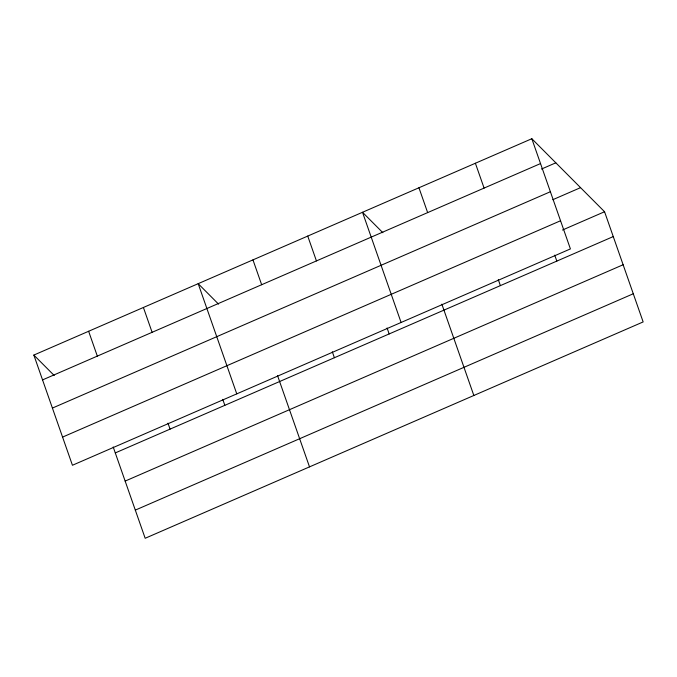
<?xml version="1.0" encoding="UTF-8"?>
<svg xmlns="http://www.w3.org/2000/svg" width="677" height="677" viewBox="0 0 677 677"><rect width="100%" height="100%" fill="white"/><g stroke="black" fill="none" stroke-linecap="round" stroke-linejoin="round"><path stroke-width="1.02" d="M531.826 138.726L570.415 248.916L72.439 465.26L33.85 355.07L531.826 138.726L604.561 211.74L643.15 321.93L145.174 538.274L113.203 446.964M42.549 379.907L540.525 163.572M541.482 169.055L555.825 162.819M52.417 408.079L550.384 191.735M552.821 199.698L580.561 187.647M62.572 437.097L560.548 220.753M562.469 230.028L604.561 211.74M115.285 452.921L613.26 236.578M125.152 481.085L623.128 264.749M135.315 510.111L633.283 293.767M382.877 232.727L362.508 212.282L401.097 322.472M218.544 304.117L198.183 283.671L236.772 393.87M33.85 355.07L54.219 375.515M554.734 255.136L556.824 261.102M475.389 163.25L484.089 188.088M498.297 279.66L500.388 285.618M418.945 187.766L427.644 212.603M441.861 304.176L473.841 395.486M387.083 327.973L389.173 333.939M307.739 236.078L316.438 260.924M332.305 351.769L334.396 357.735M252.961 259.875L261.66 284.721M277.528 375.566L309.507 466.876M222.758 399.362L224.84 405.328M143.406 307.476L152.105 332.314M167.981 423.159L170.062 429.125M88.628 331.273L97.327 356.11"/></g></svg>
